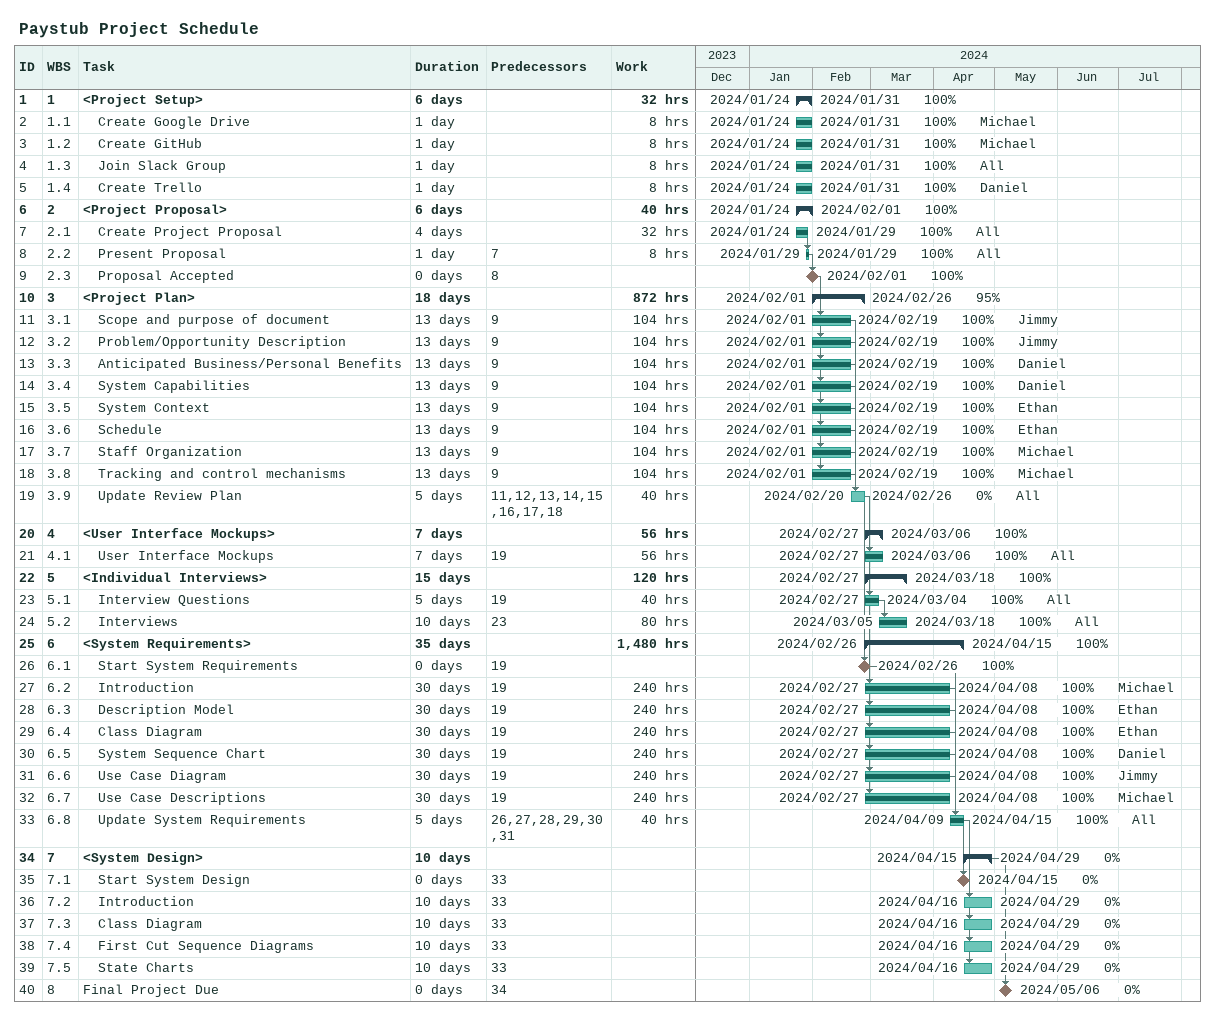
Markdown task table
Paystub Project Schedule

| ID | WBS | Task | Duration | Start | Finish | Predecessors | Resources | % complete | Work (h) |
|---|---|---|---|---|---|---|---|---|---|
| 1 | 1 | **<Project Setup>** | 6d | 2024-01-24 | 2024-01-31 |  |  | 100 | 32 |
| 2 | 1.1 | Create Google Drive | 1d | 2024-01-24 | 2024-01-31 |  | Michael | 100 | 8 |
| 3 | 1.2 | Create GitHub | 1d | 2024-01-24 | 2024-01-31 |  | Michael | 100 | 8 |
| 4 | 1.3 | Join Slack Group | 1d | 2024-01-24 | 2024-01-31 |  | All | 100 | 8 |
| 5 | 1.4 | Create Trello | 1d | 2024-01-24 | 2024-01-31 |  | Daniel | 100 | 8 |
| 6 | 2 | **<Project Proposal>** | 6d | 2024-01-24 | 2024-02-01 |  |  | 100 | 40 |
| 7 | 2.1 | Create Project Proposal | 4d | 2024-01-24 | 2024-01-29 |  | All | 100 | 32 |
| 8 | 2.2 | Present Proposal | 1d | 2024-01-29 | 2024-01-29 | 7 | All | 100 | 8 |
| 9 | 2.3 | Proposal Accepted | 0d | 2024-02-01 | 2024-02-01 | 8 |  | 100 |  |
| 10 | 3 | **<Project Plan>** | 18d | 2024-02-01 | 2024-02-26 |  |  | 95 | 872 |
| 11 | 3.1 | Scope and purpose of document | 13d | 2024-02-01 | 2024-02-19 | 9 | Jimmy | 100 | 104 |
| 12 | 3.2 | Problem/Opportunity Description | 13d | 2024-02-01 | 2024-02-19 | 9 | Jimmy | 100 | 104 |
| 13 | 3.3 | Anticipated Business/Personal Benefits | 13d | 2024-02-01 | 2024-02-19 | 9 | Daniel | 100 | 104 |
| 14 | 3.4 | System Capabilities | 13d | 2024-02-01 | 2024-02-19 | 9 | Daniel | 100 | 104 |
| 15 | 3.5 | System Context | 13d | 2024-02-01 | 2024-02-19 | 9 | Ethan | 100 | 104 |
| 16 | 3.6 | Schedule | 13d | 2024-02-01 | 2024-02-19 | 9 | Ethan | 100 | 104 |
| 17 | 3.7 | Staff Organization | 13d | 2024-02-01 | 2024-02-19 | 9 | Michael | 100 | 104 |
| 18 | 3.8 | Tracking and control mechanisms | 13d | 2024-02-01 | 2024-02-19 | 9 | Michael | 100 | 104 |
| 19 | 3.9 | Update Review Plan | 5d | 2024-02-20 | 2024-02-26 | 11, 12, 13, 14, 15, 16, 17, 18 | All | 0 | 40 |
| 20 | 4 | **<User Interface Mockups>** | 7d | 2024-02-27 | 2024-03-06 |  |  | 100 | 56 |
| 21 | 4.1 | User Interface Mockups | 7d | 2024-02-27 | 2024-03-06 | 19 | All | 100 | 56 |
| 22 | 5 | **<Individual Interviews>** | 15d | 2024-02-27 | 2024-03-18 |  |  | 100 | 120 |
| 23 | 5.1 | Interview Questions | 5d | 2024-02-27 | 2024-03-04 | 19 | All | 100 | 40 |
| 24 | 5.2 | Interviews | 10d | 2024-03-05 | 2024-03-18 | 23 | All | 100 | 80 |
| 25 | 6 | **<System Requirements>** | 35d | 2024-02-26 | 2024-04-15 |  |  | 100 | 1480 |
| 26 | 6.1 | Start System Requirements | 0d | 2024-02-26 | 2024-02-26 | 19 |  | 100 |  |
| 27 | 6.2 | Introduction | 30d | 2024-02-27 | 2024-04-08 | 19 | Michael | 100 | 240 |
| 28 | 6.3 | Description Model | 30d | 2024-02-27 | 2024-04-08 | 19 | Ethan | 100 | 240 |
| 29 | 6.4 | Class Diagram | 30d | 2024-02-27 | 2024-04-08 | 19 | Ethan | 100 | 240 |
| 30 | 6.5 | System Sequence Chart | 30d | 2024-02-27 | 2024-04-08 | 19 | Daniel | 100 | 240 |
| 31 | 6.6 | Use Case Diagram | 30d | 2024-02-27 | 2024-04-08 | 19 | Jimmy | 100 | 240 |
| 32 | 6.7 | Use Case Descriptions | 30d | 2024-02-27 | 2024-04-08 | 19 | Michael | 100 | 240 |
| 33 | 6.8 | Update System Requirements | 5d | 2024-04-09 | 2024-04-15 | 26, 27, 28, 29, 30, 31 | All | 100 | 40 |
| 34 | 7 | **<System Design>** | 10d | 2024-04-15 | 2024-04-29 |  |  | 0 |  |
| 35 | 7.1 | Start System Design | 0d | 2024-04-15 | 2024-04-15 | 33 |  | 0 |  |
| 36 | 7.2 | Introduction | 10d | 2024-04-16 | 2024-04-29 | 33 |  | 0 |  |
| 37 | 7.3 | Class Diagram | 10d | 2024-04-16 | 2024-04-29 | 33 |  | 0 |  |
| 38 | 7.4 | First Cut Sequence Diagrams | 10d | 2024-04-16 | 2024-04-29 | 33 |  | 0 |  |
| 39 | 7.5 | State Charts | 10d | 2024-04-16 | 2024-04-29 | 33 |  | 0 |  |
| 40 | 8 | Final Project Due | 0d | 2024-05-06 | 2024-05-06 | 34 |  | 0 |  |
